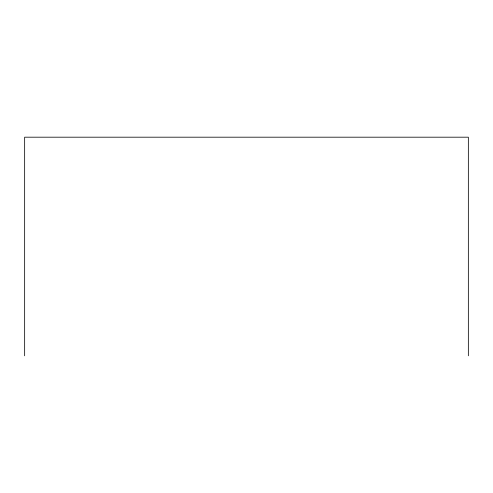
<?xml version="1.0" encoding="UTF-8"?>
<svg xmlns="http://www.w3.org/2000/svg" width="493" height="493" viewBox="0 0 493 493"><rect width="100%" height="100%" fill="white"/><g stroke="black" fill="none" stroke-linecap="round" stroke-linejoin="round"><path stroke-width="0.74" d="M468.35 355.81L468.35 137.19L24.65 137.19L24.65 355.81"/></g></svg>
